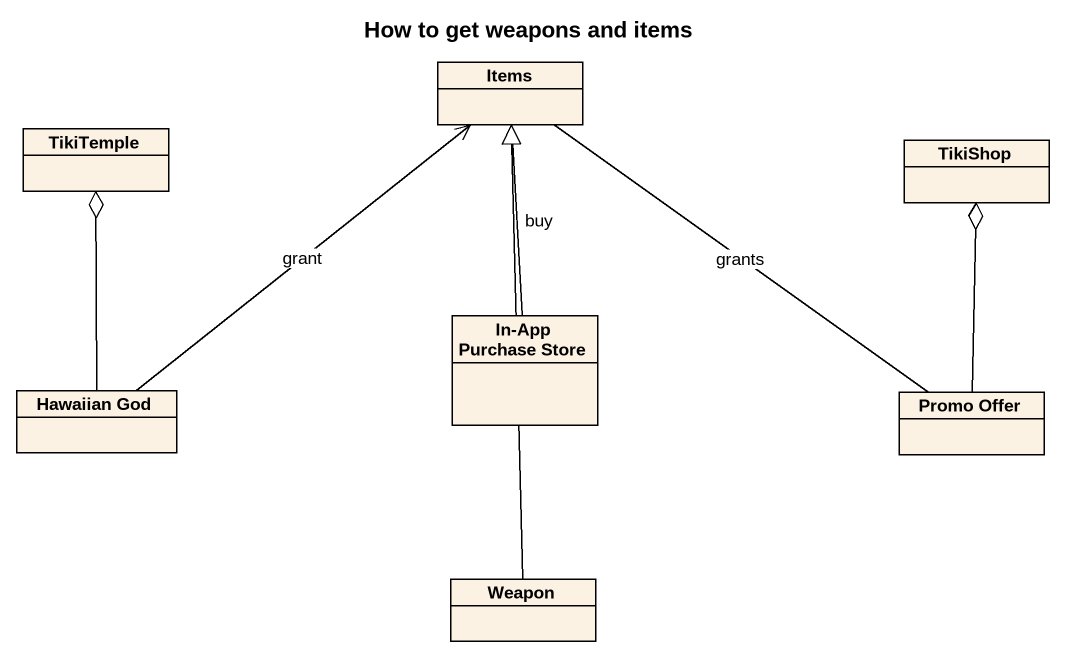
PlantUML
@startuml
title How to get weapons and items
hide circle
hide empty members
class Items
class TikiTemple
class TikiShop
class "In-App Purchase Store" as In_App_Purchase_Store
class "Hawaiian God" as Hawaiian_God
class "Promo Offer" as Promo_Offer
class Weapon
In_App_Purchase_Store -up- Items : buy
Hawaiian_God -up-> Items : grant
Hawaiian_God -up-o TikiTemple
Promo_Offer -up- Items : grants
Promo_Offer -up-o TikiShop
Weapon -up-|> Items
@enduml
